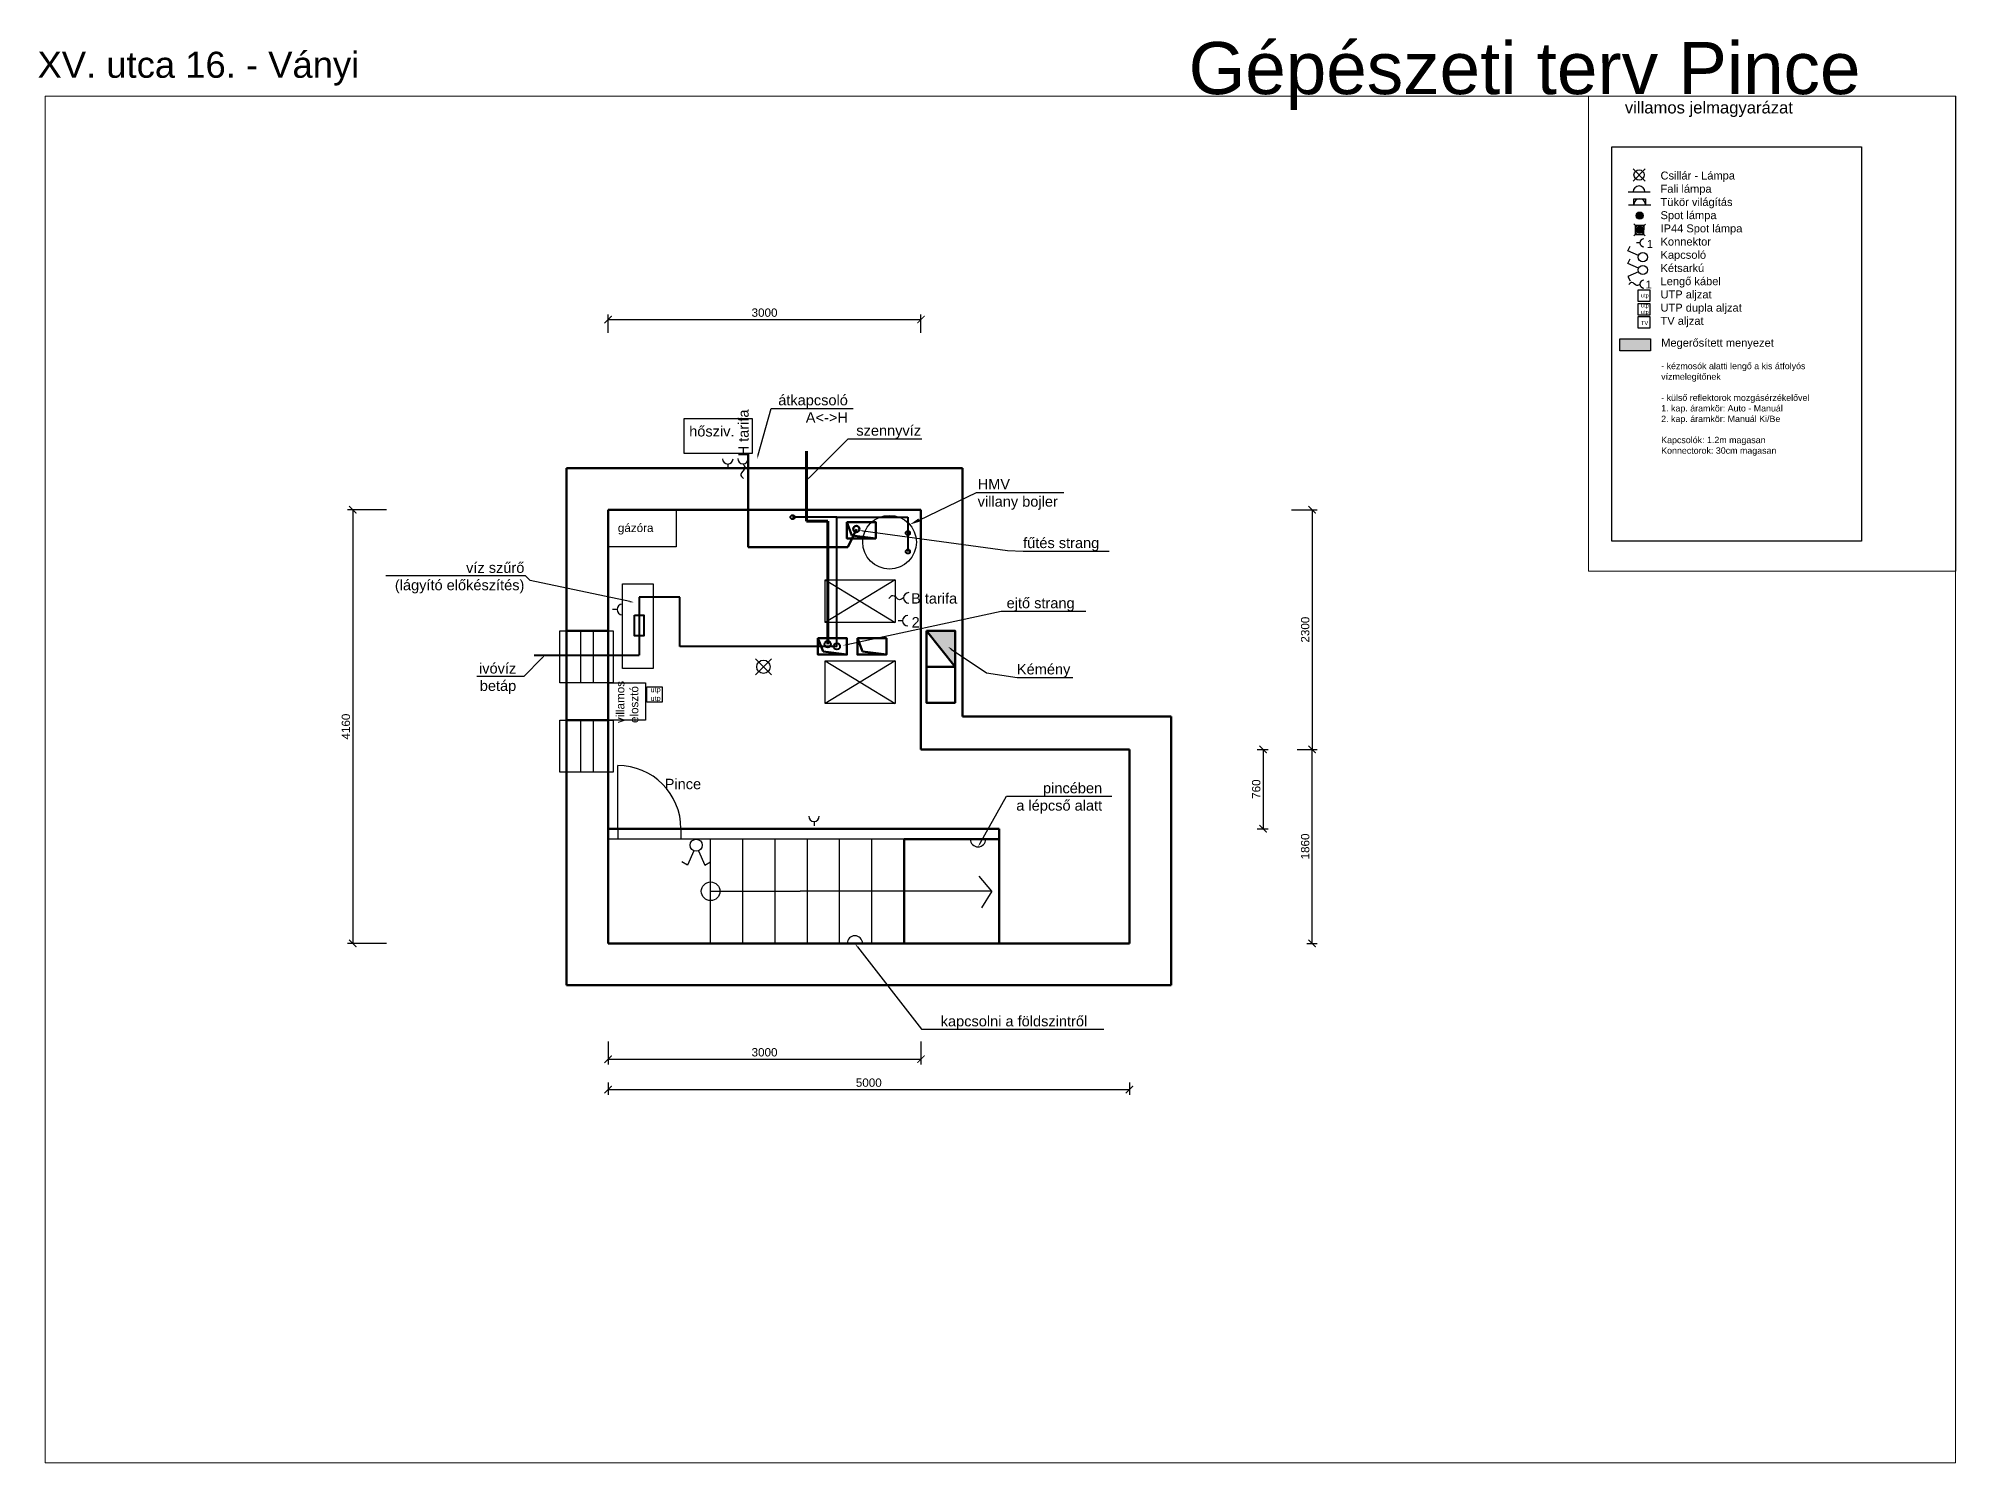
# Paper-space layout 'Gépészet - Pince' of a CAD drawing. Header units: metres. Extents: x 6 to 373, y 7 to 280.
# The model-space entities are those that its viewports show. They can reach past a viewport. Long polylines and large blocks are cut down to what shows.
import ezdxf
from ezdxf import colors
from ezdxf.entities.mleader import LeaderData, LeaderLine
from ezdxf.math import Vec2, Vec3

# ---------------------------------------------------------------- set-up
doc = ezdxf.new("R2010")
doc.units = ezdxf.units.M
doc.header["$LTSCALE"] = 0.001
doc.linetypes.add('DASHED', pattern=[19.05, 12.7, -6.35])
for name, color, linetype, lineweight in [('ajtók', 7, 'Continuous', 25), ('fűtés - nyomó', 3, 'Continuous', 50), ('gépészet - víz', 5, 'Continuous', 40), ('külső fal', 7, 'Continuous', 50), ('külső fal - sz', 7, 'DASHED', 50)]:
    doc.layers.add(name, color=color, linetype=linetype, lineweight=lineweight)
for name, color, linetype in [('fűtés', 8, 'Continuous'), ('gépészet - kapcsolók', 4, 'Continuous'), ('gépészet - villany', 6, 'Continuous'), ('gépészet - víz - műtárgy', 252, 'Continuous'), ('lépcső', 170, 'Continuous'), ('Méret', 7, 'Continuous'), ('újfal', 1, 'Continuous'), ('újfal - gipszkarton', 1, 'Continuous')]:
    doc.layers.add(name, color=color, linetype=linetype)
doc.layers.add('gépészet - víz - csatorna', color=7, linetype='Continuous', lineweight=40, true_color=0x985223)
doc.styles.add('dada', font='arial.ttf', dxfattribs={"height": 80})
doc.dimstyles.new('kicsi folyamatos', dxfattribs={"dimscale": 100, "dimtxt": 1, "dimasz": 0.7, "dimexe": 0.5, "dimexo": 0, "dimgap": 0.25, "dimtad": 1, "dimtxsty": 'dada', "dimblk1": 'ARCHTICK', "dimblk2": 'ARCHTICK', "dimsah": 1, "dimcen": 2.5, "dimadec": 0, "dimazin": 0, "dimtfac": 1, "dimtmove": 0, "dimatfit": 3, "dimldrblk": 'ARCHTICK', "dimfxl": 1, "dimarcsym": 0})

# ---------------------------------------------------------------- blocks, each defined once
blk = doc.blocks.new('Csillar')
at = {"layer": 'gépészet - villany', "ltscale": 10000}
for p, q in [((-76, 76), (76, -76)), ((-76, -76), (76, 76))]:
    blk.add_line(p, q, dxfattribs=at)
blk.add_circle((0, 0), 64.4, dxfattribs=at)
blk = doc.blocks.new('Fali lámpa')
at = {"layer": 'gépészet - villany', "ltscale": 10000}
blk.add_line((-139, 0), (139, 0), dxfattribs=at)
blk.add_arc((0, 0), 73.7, 0, 180, dxfattribs=at)
blk = doc.blocks.new('Lámpa_Tükörvilágítás')
at = {"layer": 'gépészet - villany', "ltscale": 10000}
for p, q in [((-74, 0), (-74, 74)), ((-74, 74), (74, 74)), ((74, 74), (74, 0))]:
    blk.add_line(p, q, dxfattribs=at)
blk.add_blockref('Fali lámpa', (0, 0), dxfattribs=at)
blk = doc.blocks.new('Lámpa_Spot')
at = {"layer": 'gépészet - villany', "ltscale": 10000}
blk.add_hatch(color=256, dxfattribs=at).paths.add_polyline_path([(45, 0, 1), (-45, 0, 1)])
blk.add_circle((0, 0), 45.2, dxfattribs=at)
blk = doc.blocks.new('Lámpa_Spot_IP44')
at = {"layer": 'gépészet - villany', "ltscale": 10000}
for p, q in [((73, 73), (-73, -73)), ((-72, 75), (72, -75)), ((56, 56), (-55, 57)), ((-55, 57), (-55, -57)), ((55, -57), (56, 56)), ((-55, -57), (55, -57))]:
    blk.add_line(p, q, dxfattribs=at)
blk.add_blockref('Lámpa_Spot', (1, 1), dxfattribs=at)
blk = doc.blocks.new('Villany - kapcsoló')
at = {"layer": 'gépészet - kapcsolók', "ltscale": 10000}
for p, q in [((-249, 84), (-218, 140)), ((-111, 25), (-249, 84))]:
    blk.add_line(p, q, dxfattribs=at)
blk.add_circle((-58, 2), 57.8, dxfattribs=at)
blk = doc.blocks.new('Villany - kapcsoló 2 sarkú')
at = {"layer": 'gépészet - kapcsolók', "ltscale": 10000}
for p, q in [((-249, 84), (-218, 139)), ((-111, 24), (-249, 84)), ((-111, -22), (-249, -82)), ((-249, -82), (-218, -137))]:
    blk.add_line(p, q, dxfattribs=at)
blk.add_circle((-58, 1), 57.8, dxfattribs=at)
blk = doc.blocks.new('Villany - konector lengő')
at = {"layer": 'gépészet - kapcsolók', "ltscale": 10000}
blk.add_arc((0, 0), 50.5, 90, 270, dxfattribs=at)
blk.add_spline([(-51, 0), (-89, -18), (-153, 21), (-192, -6)], degree=3, dxfattribs=at)
at = {"layer": 'gépészet - villany', "ltscale": 10000, "style": 'dada'}
blk.add_attdef('DARAB', (21, -55), '', height=100, dxfattribs=at)
blk = doc.blocks.new('Villany - konector')
at = {"layer": 'gépészet - kapcsolók', "ltscale": 10000}
blk.add_line((-51, 0), (-94, 0), dxfattribs=at)
blk.add_arc((0, 0), 50.5, 90, 270, dxfattribs=at)
at = {"layer": 'gépészet - villany', "ltscale": 10000, "style": 'dada'}
blk.add_attdef('DARAB', (36, -65), '', height=100, dxfattribs=at)
blk = doc.blocks.new('Villany - TV')
at = {"layer": 'gépészet - kapcsolók', "ltscale": 10000}
blk.add_lwpolyline([(-148, 0), (0, 0), (0, -148), (-148, -148)], close=True, dxfattribs=at)
at = {"layer": 'gépészet - kapcsolók', "ltscale": 10000, "insert": (-111, -56), "char_height": 50, "width": 107.62, "attachment_point": 1, "style": 'dada'}
blk.add_mtext('TV', dxfattribs=at)
blk = doc.blocks.new('Villany - UTP')
at = {"layer": 'gépészet - kapcsolók', "ltscale": 10000}
blk.add_lwpolyline([(-148, 0), (0, 0), (0, -148), (-148, -148)], close=True, dxfattribs=at)
at = {"layer": 'gépészet - kapcsolók', "ltscale": 10000, "insert": (-111, -44), "char_height": 50, "width": 107.62, "attachment_point": 1, "style": 'dada'}
blk.add_mtext('utp', dxfattribs=at)
blk = doc.blocks.new('Villany - UTP dupla')
at = {"layer": 'gépészet - kapcsolók', "ltscale": 10000}
blk.add_lwpolyline([(-148, 0), (0, 0), (0, -148), (-148, -148)], close=True, dxfattribs=at)
at = {"layer": 'gépészet - kapcsolók', "ltscale": 10000, "insert": (-111, -1), "char_height": 50, "width": 107.62, "attachment_point": 1, "style": 'dada'}
blk.add_mtext('utp\\Putp', dxfattribs=at)
blk = doc.blocks.new('_ArchTick')
at = {"color": 0, "linetype": 'ByBlock', "const_width": 0.15}
blk.add_lwpolyline([(-0.5, -0.5), (0.5, 0.5)], dxfattribs=at)
blk = doc.blocks.new('*D310')
at = {"layer": 'Defpoints', "color": 0, "ltscale": 10000}
for p in [(-696, 88440), (-1018, 84280), (-696, 84280)]:
    blk.add_point(p, dxfattribs=at)
at = {"layer": 'Méret', "color": 0, "lineweight": -2, "ltscale": 10000}
for p, q in [((-696, 88440), (-1068, 88440)), ((-1018, 88440), (-1018, 84280)), ((-696, 84280), (-1068, 84280))]:
    blk.add_line(p, q, dxfattribs=at)
at = {"layer": 'Méret', "color": 0, "lineweight": -2, "ltscale": 10000, "xscale": 70, "yscale": 70, "zscale": 70}
for p, rotation in [((-1018, 88440), 90), ((-1018, 84280), 270)]:
    blk.add_blockref('_ArchTick', p, dxfattribs=dict(at, rotation=rotation))
at = {"layer": 'Méret', "color": 0, "ltscale": 10000, "insert": (-1084, 86360), "char_height": 80, "attachment_point": 5, "rotation": 90, "style": 'dada'}
blk.add_mtext('4160', dxfattribs=at)
blk = doc.blocks.new('*D311')
at = {"layer": 'Defpoints', "color": 0, "ltscale": 10000}
for p in [(1431, 90138), (4431, 90265), (4431, 90138)]:
    blk.add_point(p, dxfattribs=at)
at = {"layer": 'Méret', "color": 0, "lineweight": -2, "ltscale": 10000}
for p, q in [((1431, 90138), (1431, 90315)), ((4431, 90138), (4431, 90315)), ((1431, 90265), (4431, 90265))]:
    blk.add_line(p, q, dxfattribs=at)
at = {"layer": 'Méret', "color": 0, "lineweight": -2, "ltscale": 10000, "xscale": 70, "yscale": 70, "zscale": 70, "rotation": 180}
blk.add_blockref('_ArchTick', (1431, 90265), dxfattribs=at)
at = {"layer": 'Méret', "color": 0, "lineweight": -2, "ltscale": 10000, "xscale": 70, "yscale": 70, "zscale": 70}
blk.add_blockref('_ArchTick', (4431, 90265), dxfattribs=at)
at = {"layer": 'Méret', "color": 0, "ltscale": 10000, "insert": (2931, 90331), "char_height": 80, "attachment_point": 5, "style": 'dada'}
blk.add_mtext('3000', dxfattribs=at)
blk = doc.blocks.new('*D312')
at = {"layer": 'Defpoints', "color": 0, "ltscale": 10000}
for p in [(7984, 88440), (8040, 86140), (8183, 86140)]:
    blk.add_point(p, dxfattribs=at)
at = {"layer": 'Méret', "color": 0, "lineweight": -2, "ltscale": 10000}
for p, q in [((7984, 88440), (8233, 88440)), ((8183, 88440), (8183, 86140)), ((8040, 86140), (8233, 86140))]:
    blk.add_line(p, q, dxfattribs=at)
at = {"layer": 'Méret', "color": 0, "lineweight": -2, "ltscale": 10000, "xscale": 70, "yscale": 70, "zscale": 70}
for p, rotation in [((8183, 88440), 90), ((8183, 86140), 270)]:
    blk.add_blockref('_ArchTick', p, dxfattribs=dict(at, rotation=rotation))
at = {"layer": 'Méret', "color": 0, "ltscale": 10000, "insert": (8117, 87290), "char_height": 80, "attachment_point": 5, "rotation": 90, "style": 'dada'}
blk.add_mtext('2300', dxfattribs=at)
blk = doc.blocks.new('*D313')
at = {"layer": 'Defpoints', "color": 0, "ltscale": 10000}
for p in [(8040, 86140), (8183, 86140), (8133, 84280)]:
    blk.add_point(p, dxfattribs=at)
at = {"layer": 'Méret', "color": 0, "lineweight": -2, "ltscale": 10000}
for p, q in [((8040, 86140), (8233, 86140)), ((8183, 84280), (8183, 86140)), ((8133, 84280), (8233, 84280))]:
    blk.add_line(p, q, dxfattribs=at)
at = {"layer": 'Méret', "color": 0, "lineweight": -2, "ltscale": 10000, "xscale": 70, "yscale": 70, "zscale": 70}
for p, rotation in [((8183, 86140), 90), ((8183, 84280), 270)]:
    blk.add_blockref('_ArchTick', p, dxfattribs=dict(at, rotation=rotation))
at = {"layer": 'Méret', "color": 0, "ltscale": 10000, "insert": (8117, 85210), "char_height": 80, "attachment_point": 5, "rotation": 90, "style": 'dada'}
blk.add_mtext('1860', dxfattribs=at)
blk = doc.blocks.new('*D314')
at = {"layer": 'Defpoints', "color": 0, "ltscale": 10000}
for p in [(7655, 86140), (7655, 85380), (7713, 85380)]:
    blk.add_point(p, dxfattribs=at)
at = {"layer": 'Méret', "color": 0, "lineweight": -2, "ltscale": 10000}
for p, q in [((7655, 86140), (7763, 86140)), ((7713, 86140), (7713, 85380)), ((7655, 85380), (7763, 85380))]:
    blk.add_line(p, q, dxfattribs=at)
at = {"layer": 'Méret', "color": 0, "lineweight": -2, "ltscale": 10000, "xscale": 70, "yscale": 70, "zscale": 70}
for p, rotation in [((7713, 86140), 90), ((7713, 85380), 270)]:
    blk.add_blockref('_ArchTick', p, dxfattribs=dict(at, rotation=rotation))
at = {"layer": 'Méret', "color": 0, "ltscale": 10000, "insert": (7647, 85760), "char_height": 80, "attachment_point": 5, "rotation": 90, "style": 'dada'}
blk.add_mtext('760', dxfattribs=at)
blk = doc.blocks.new('*D315')
at = {"layer": 'Defpoints', "color": 0, "ltscale": 10000}
for p in [(1431, 82944), (6431, 82944), (6431, 82878)]:
    blk.add_point(p, dxfattribs=at)
at = {"layer": 'Méret', "color": 0, "lineweight": -2, "ltscale": 10000}
for p, q in [((1431, 82944), (1431, 82828)), ((6431, 82944), (6431, 82828)), ((1431, 82878), (6431, 82878))]:
    blk.add_line(p, q, dxfattribs=at)
at = {"layer": 'Méret', "color": 0, "lineweight": -2, "ltscale": 10000, "xscale": 70, "yscale": 70, "zscale": 70, "rotation": 180}
blk.add_blockref('_ArchTick', (1431, 82878), dxfattribs=at)
at = {"layer": 'Méret', "color": 0, "lineweight": -2, "ltscale": 10000, "xscale": 70, "yscale": 70, "zscale": 70}
blk.add_blockref('_ArchTick', (6431, 82878), dxfattribs=at)
at = {"layer": 'Méret', "color": 0, "ltscale": 10000, "insert": (3931, 82944), "char_height": 80, "attachment_point": 5, "style": 'dada'}
blk.add_mtext('5000', dxfattribs=at)
blk = doc.blocks.new('*D316')
at = {"layer": 'Defpoints', "color": 0, "ltscale": 10000}
for p in [(1431, 83339), (4431, 83339), (4431, 83169)]:
    blk.add_point(p, dxfattribs=at)
at = {"layer": 'Méret', "color": 0, "lineweight": -2, "ltscale": 10000}
for p, q in [((1431, 83339), (1431, 83119)), ((4431, 83339), (4431, 83119)), ((1431, 83169), (4431, 83169))]:
    blk.add_line(p, q, dxfattribs=at)
at = {"layer": 'Méret', "color": 0, "lineweight": -2, "ltscale": 10000, "xscale": 70, "yscale": 70, "zscale": 70, "rotation": 180}
blk.add_blockref('_ArchTick', (1431, 83169), dxfattribs=at)
at = {"layer": 'Méret', "color": 0, "lineweight": -2, "ltscale": 10000, "xscale": 70, "yscale": 70, "zscale": 70}
blk.add_blockref('_ArchTick', (4431, 83169), dxfattribs=at)
at = {"layer": 'Méret', "color": 0, "ltscale": 10000, "insert": (2931, 83235), "char_height": 80, "attachment_point": 5, "style": 'dada'}
blk.add_mtext('3000', dxfattribs=at)

msp = doc.modelspace()

# ---------------------------------------------------------------- hatches: boundary and pattern name
at = {"layer": 'külső fal', "ltscale": 10000}
msp.add_hatch(color=256, dxfattribs=at).paths.add_polyline_path([(4758.526, 86934.383), (4758.526, 87063.827), (4758.526, 87279.627), (4484.18, 87279.627)])
at = {"layer": 'Méret', "ltscale": 10000, "true_color": 0xd7f6fd}
msp.add_hatch(color=7, dxfattribs=at).paths.add_polyline_path([(-4191.512, 28704.504), (-4191.512, 28553.329), (-3805.176, 28553.329), (-3805.176, 28704.504)])

# ---------------------------------------------------------------- linework, layer by layer
at = {"layer": 'ajtók', "ltscale": 10000}
for p, q in [((1522.818, 85379.815), (1522.818, 85986.469)), ((1522.818, 85379.815), (1522.818, 85279.815)), ((2129.472, 85379.815), (2129.472, 85279.815))]:
    msp.add_line(p, q, dxfattribs=at)
for points in [[(968.475, 86779.483), (968.475, 87279.483), (1478.34, 87279.483), (1478.34, 86779.483)], [(968.475, 85923.214), (968.475, 86423.214), (1478.34, 86423.214), (1478.34, 85923.214)]]:
    msp.add_lwpolyline(points, close=True, dxfattribs=at)
for points in [[(1168.593, 86779.483), (1168.593, 87279.483), (1288.093, 87279.483), (1288.093, 86779.483)], [(1168.593, 85923.214), (1168.593, 86423.214), (1288.093, 86423.214), (1288.093, 85923.214)]]:
    msp.add_lwpolyline(points, dxfattribs=at)
msp.add_arc((1522.818, 85379.815), 606.654, 0, 90, dxfattribs=at)
at = {"layer": 'fűtés', "ltscale": 10000}
msp.add_lwpolyline([(2156.841, 88981.667), (2816.932, 88981.667), (2816.932, 89311.712), (2156.841, 89311.712)], close=True, dxfattribs=at)
at = {"layer": 'fűtés - nyomó', "ltscale": 10000}
for p, q in [((2773.49, 88981.667), (2773.49, 88082.819)), ((3731.045, 88082.819), (3812.652, 88255.572)), ((2773.49, 88082.819), (3731.045, 88082.819))]:
    msp.add_line(p, q, dxfattribs=at)
msp.add_circle((3812.652, 88255.572), 30, dxfattribs=at)
at = {"layer": 'gépészet - villany', "ltscale": 10000}
for points in [[(1431.162, 86779.483), (1789.036, 86779.483), (1789.036, 86423.214), (1431.162, 86423.214)], [(-4293.911, 31125.352), (-1144.263, 31125.352), (-1144.263, 26151.222), (-4293.911, 26151.222)]]:
    msp.add_lwpolyline(points, close=True, dxfattribs=at)
at = {"layer": 'gépészet - víz', "ltscale": 10000}
for p, q in [((3624.083, 88369.207), (3199.96, 88369.207)), ((3624.083, 87128.84), (3624.083, 88369.207)), ((3624.083, 88369.207), (4306.17, 88369.207)), ((4306.17, 88369.207), (4306.17, 88216.024)), ((2117.91, 87602.084), (1729.384, 87602.084)), ((1729.384, 87602.084), (1729.384, 87046.791)), ((2117.91, 87128.84), (2117.91, 87602.084)), ((721.466, 87046.791), (1729.384, 87046.791)), ((3624.083, 87128.84), (2117.91, 87128.84))]:
    msp.add_line(p, q, dxfattribs=at)
at = {"layer": 'gépészet - víz', "color": 1, "ltscale": 10000}
msp.add_line((4306.17, 88216.024), (4306.17, 88039.474), dxfattribs=at)
at = {"layer": 'gépészet - víz', "ltscale": 10000}
msp.add_lwpolyline([(1684.648, 87429.529), (1774.121, 87429.529), (1774.121, 87231.409), (1684.648, 87231.409)], close=True, dxfattribs=at)
for centre, radius in [((3199.96, 88369.207), 20), ((4306.17, 88216.024), 20), ((3624.083, 87128.84), 30)]:
    msp.add_circle(centre, radius, dxfattribs=at)
at = {"layer": 'gépészet - víz', "color": 1, "ltscale": 10000}
msp.add_circle((4306.17, 88039.474), 20, dxfattribs=at)
at = {"layer": 'gépészet - víz - csatorna', "lineweight": 70, "ltscale": 10000}
for p, q in [((3333.824, 89002.384), (3333.824, 88329.815)), ((3333.824, 88329.815), (3536.932, 88329.815)), ((3536.932, 87150.359), (3536.932, 88329.815))]:
    msp.add_line(p, q, dxfattribs=at)
at = {"layer": 'gépészet - víz - csatorna', "ltscale": 10000}
msp.add_circle((3536.932, 87150.359), 30, dxfattribs=at)
at = {"layer": 'gépészet - víz - műtárgy', "ltscale": 10000}
for p, q in [((3511.882, 87768.876), (4184.849, 87357.619)), ((4184.849, 87768.876), (3511.882, 87357.619)), ((3511.882, 86992.439), (4184.849, 86581.182)), ((4184.849, 86992.439), (3511.882, 86581.182))]:
    msp.add_line(p, q, dxfattribs=at)
for points in [[(1431.162, 88439.815), (2083.598, 88439.815), (2083.598, 88085.107), (1431.162, 88085.107)], [(1567.497, 87729.181), (1862.874, 87729.181), (1862.874, 86916.558), (1567.497, 86916.558)], [(3511.882, 87768.876), (4184.849, 87768.876), (4184.849, 87357.619), (3511.882, 87357.619)], [(3511.882, 86992.439), (4184.849, 86992.439), (4184.849, 86581.182), (3511.882, 86581.182)]]:
    msp.add_lwpolyline(points, close=True, dxfattribs=at)
msp.add_circle((4130.403, 88129.167), 257.5, dxfattribs=at)
at = {"layer": 'külső fal'}
for p, q in [((1031.162, 88439.815), (1031.162, 88839.815)), ((1031.162, 88839.815), (4831.162, 88839.815)), ((1031.162, 88439.815), (1031.162, 88839.815)), ((4831.162, 88839.815), (4831.162, 86457.315)), ((1031.162, 83879.815), (1031.162, 88439.815)), ((1431.162, 86439.815), (1431.162, 88439.815)), ((1431.162, 88439.815), (3331.162, 88439.815)), ((1431.162, 88439.815), (1431.162, 84279.815)), ((4431.162, 88439.815), (1431.162, 88439.815)), ((4831.162, 86457.315), (6831.162, 86457.315)), ((4431.162, 86139.815), (6431.162, 86139.815)), ((6431.162, 86139.815), (4431.162, 86139.815)), ((6331.162, 84279.815), (1431.162, 84279.815)), ((2414.071, 84279.815), (5431.162, 84279.815)), ((2631.162, 84279.815), (2414.071, 84279.815)), ((6331.162, 84279.815), (6431.162, 84279.815)), ((6831.162, 83879.815), (1031.162, 83879.815))]:
    msp.add_line(p, q, dxfattribs=at)
at = {"layer": 'külső fal', "ltscale": 10000}
for p, q in [((3720.75, 88321.214), (3769.611, 88194.515)), ((4431.162, 88439.815), (4431.162, 86139.815)), ((3769.611, 88194.515), (3998.348, 88165.446)), ((1431.162, 87279.483), (1031.162, 87279.483)), ((3443.685, 87207.004), (3492.546, 87080.304)), ((3822.201, 87207.004), (3871.062, 87080.304)), ((4484.18, 87279.627), (4758.526, 86934.383)), ((3492.546, 87080.304), (3721.282, 87051.236)), ((3871.062, 87080.304), (4099.799, 87051.236)), ((4758.526, 86934.383), (4484.18, 86934.383)), ((6831.162, 86457.315), (6831.162, 83879.815)), ((1431.162, 86423.214), (1031.162, 86423.214)), ((6431.162, 86139.815), (6431.162, 84279.815)), ((5181.162, 85379.815), (1431.162, 85379.815)), ((5181.162, 85279.815), (5181.162, 85379.815)), ((4269.774, 84279.815), (4269.774, 85279.815)), ((4269.774, 85279.815), (5181.162, 85279.815))]:
    msp.add_line(p, q, dxfattribs=at)
at = {"layer": 'külső fal', "linetype": 'DASHED', "ltscale": 10000}
msp.add_line((5181.162, 85279.815), (5181.162, 84279.815), dxfattribs=at)
at = {"layer": 'külső fal', "ltscale": 10000}
for points in [[(3720.75, 88321.214), (3998.348, 88321.214), (3998.348, 88165.446), (3720.75, 88165.446)], [(3443.685, 87207.004), (3721.282, 87207.004), (3721.282, 87051.236), (3443.685, 87051.236)], [(3822.201, 87207.004), (4099.799, 87207.004), (4099.799, 87051.236), (3822.201, 87051.236)], [(4484.18, 87279.627), (4758.526, 87279.627), (4758.526, 86589.139), (4484.18, 86589.139)]]:
    msp.add_lwpolyline(points, close=True, dxfattribs=at)
at = {"layer": 'külső fal - sz', "ltscale": 10000}
for p, q in [((1031.162, 86779.483), (1031.162, 87279.483)), ((1431.162, 86779.483), (1431.162, 87279.483)), ((1031.162, 85923.214), (1031.162, 86423.214)), ((1431.162, 85923.214), (1431.162, 86423.214))]:
    msp.add_line(p, q, dxfattribs=at)
at = {"layer": 'külső fal - sz', "linetype": 'DASHED', "ltscale": 10000}
msp.add_line((1431.162, 84279.815), (2414.071, 84279.815), dxfattribs=at)
at = {"layer": 'lépcső'}
for p, q in [((5181.162, 85279.815), (1431.162, 85279.815)), ((1431.162, 85279.815), (1431.162, 84279.815)), ((2414.071, 84279.815), (2414.071, 85279.815)), ((2723.355, 84279.815), (2723.355, 85279.815)), ((3032.639, 84279.815), (3032.639, 85279.815)), ((3341.923, 84279.815), (3341.923, 85279.815)), ((3651.207, 84279.815), (3651.207, 85279.815)), ((3960.49, 84279.815), (3960.49, 85279.815)), ((4269.774, 84279.815), (4269.774, 85279.815)), ((5110.273, 84779.815), (3271.266, 84779.815)), ((5110.273, 84779.815), (4988.178, 84924.825)), ((5110.273, 84779.815), (5012.893, 84620.005)), ((5181.162, 84279.815), (2414.071, 84279.815))]:
    msp.add_line(p, q, dxfattribs=at)
at = {"layer": 'lépcső', "ltscale": 10000}
for p, q in [((2414.071, 84779.815), (3271.266, 84779.815)), ((2414.071, 84279.815), (1431.162, 84279.815))]:
    msp.add_line(p, q, dxfattribs=at)
msp.add_circle((2414.071, 84779.815), 89.727, dxfattribs=at)
at = {"layer": 'újfal', "ltscale": 10000}
msp.add_lwpolyline([(-4191.512, 28704.504), (-3805.176, 28704.504), (-3805.176, 28553.329), (-4191.512, 28553.329)], close=True, dxfattribs=at)

# ---------------------------------------------------------------- block references
at = {"layer": 'gépészet - kapcsolók', "ltscale": 10000, "rotation": 90}
msp.add_blockref('Villany - konector', (3405.828, 85500.455), dxfattribs=at)
at = {"layer": 'gépészet - kapcsolók', "ltscale": 10000}
for name, p in [('Villany - kapcsoló', (-3842.858, 29731.664)), ('Villany - kapcsoló 2 sarkú', (-3842.843, 29571.985)), ('Villany - UTP', (-3812.178, 29320.763)), ('Villany - UTP dupla', (-3812.178, 29150.238)), ('Villany - TV', (-3812.178, 28984.801))]:
    msp.add_blockref(name, p, dxfattribs=at)
at = {"layer": 'gépészet - villany', "ltscale": 10000, "rotation": 90}
msp.add_blockref('Villany - konector lengő', (2724.141, 88930.904), dxfattribs=at).add_auto_attribs({'DARAB': 'H tarifa'})
at = {"layer": 'gépészet - villany', "ltscale": 10000}
for name, p, rotation in [('Villany - konector', (2578.552, 88928.938), 90), ('Villany - kapcsoló 2 sarkú', (2276.242, 85279.815), 89.99999999999999), ('Fali lámpa', (4978.62, 85279.815), 180)]:
    msp.add_blockref(name, p, dxfattribs=dict(at, rotation=rotation))
for name, p, values in [('Villany - konector lengő', (4315.174, 87594.944), {'DARAB': 'B tarifa'}), ('Villany - konector', (4305.369, 87375.611), {'DARAB': '2'}), ('Villany - konector', (-3886.66, 29915.31), {'DARAB': '1'}), ('Villany - konector lengő', (-3886.66, 29393.942), {'DARAB': '1'})]:
    msp.add_blockref(name, p, dxfattribs=at).add_auto_attribs(values)
for name, p in [('Villany - konector', (1567.497, 87483.445)), ('Csillar', (2920.378, 86933.552)), ('Villany - UTP dupla', (1948.708, 86741.01)), ('Fali lámpa', (3797.617, 84279.815)), ('Csillar', (-3948.709, 30771.019)), ('Fali lámpa', (-3948.709, 30558.374)), ('Lámpa_Spot_IP44', (-3941.805, 30077.664))]:
    msp.add_blockref(name, p, dxfattribs=at)
at = {"layer": 'külső fal', "ltscale": 10000}
for name, p in [('Lámpa_Tükörvilágítás', (-3941.035, 30396.295)), ('Lámpa_Spot', (-3941.035, 30258.16))]:
    msp.add_blockref(name, p, dxfattribs=at)

# ---------------------------------------------------------------- texts
at = {"ltscale": 10000, "insert": (1973.632, 85859.39), "char_height": 100, "width": 1968.071, "attachment_point": 1, "style": 'dada'}
msp.add_mtext('Pince', dxfattribs=at)
at = {"layer": 'gépészet - villany', "ltscale": 10000, "attachment_point": 1, "style": 'dada'}
for s, insert, char_height, width in [('hősziv.', (2208.344, 89243.059), 100, 520.89385), ('villamos jelmagyarázat', (-4126.982, 31697.421), 150, 2768.13503), ('- kézmosók alatti lengő a kis átfolyós vízmelegítőnek\\P\\P- külső reflektorok mozgásérzékelővel\\P1. kap. áramkör: Auto - Manuál\\P2. kap. áramkör: Manuál Ki/Be\\P\\PKapcsolók: 1.2m magasan\\PKonnectorok: 30cm magasan', (-3669.246, 28400.553), 80, 2369.33867)]:
    msp.add_mtext(s, dxfattribs=dict(at, insert=insert, char_height=char_height, width=width))
at = {"layer": 'gépészet - villany', "ltscale": 10000, "insert": (1507.007, 86394.146), "char_height": 80, "width": 261.9771, "attachment_point": 1, "rotation": 90, "style": 'dada'}
msp.add_mtext('villamos elosztó', dxfattribs=at)
at = {"layer": 'gépészet - víz - műtárgy', "ltscale": 10000, "insert": (1431.162, 88439.815), "char_height": 80, "width": 652.43603, "attachment_point": 1, "style": 'dada'}
msp.add_mtext('  \\P   gázóra', dxfattribs=at)
at = {"layer": 'Méret', "ltscale": 10000, "char_height": 100, "attachment_point": 1, "style": 'dada'}
for s, insert, width in [('Csillár - Lámpa\\PFali lámpa\\PTükör világítás\\PSpot lámpa\\PIP44 Spot lámpa\\PKonnektor\\PKapcsoló\\PKétsarkú\\PLengő kábel\\PUTP aljzat\\PUTP dupla aljzat\\PTV aljzat', (-3677.614, 30813.967), 1107.03707), ('Megerősített menyezet', (-3669.246, 28704.504), 1560.62516)]:
    msp.add_mtext(s, dxfattribs=dict(at, insert=insert, width=width))

# ---------------------------------------------------------------- dimensions: what is measured, and where the dimension line sits
at = {"layer": 'Méret', "ltscale": 10000}
for base, p1, p2, picture, middle in [((4431.162, 90264.685), (1431.162, 90137.833), (4431.162, 90137.833), '*D311', (2931.162, 90330.558)), ((4431.162, 83169.381), (1431.162, 83338.603), (4431.162, 83338.603), '*D316', (2931.162, 83235.255)), ((6431.162, 82877.944), (1431.162, 82943.753), (6431.162, 82943.753), '*D315', (3931.162, 82943.79))]:
    dim = msp.add_linear_dim(base=base, p1=p1, p2=p2, dimstyle='kicsi folyamatos', dxfattribs=at)
    dim.commit()
    dim.dimension.update_dxf_attribs({"geometry": picture, "text_midpoint": middle})
for base, p1, p2, picture, middle in [((-1017.733, 84279.815), (-696.374, 88439.815), (-696.374, 84279.815), '*D310', (-1083.578, 86359.815)), ((8183.272, 86139.815), (7983.542, 88439.815), (8039.506, 86139.815), '*D312', (8117.399, 87289.815)), ((7713.249, 85379.815), (7654.702, 86139.815), (7654.702, 85379.815), '*D314', (7647.404, 85759.815)), ((8183.272, 86139.815), (8132.531, 84279.815), (8039.506, 86139.815), '*D313', (8117.426, 85209.815))]:
    dim = msp.add_linear_dim(base=base, p1=p1, p2=p2, angle=90, dimstyle='kicsi folyamatos', dxfattribs=at)
    dim.commit()
    dim.dimension.update_dxf_attribs({"geometry": picture, "text_midpoint": middle})

# ---------------------------------------------------------------- leaders
at = {"layer": 'gépészet - villany', "ltscale": 10000}
ml = msp.add_multileader_mtext('Standard', dxfattribs=at)
ml.set_content('átkapcsoló\\PA<->H', color=256, style='dada')
ml.set_leader_properties()
ml.build(insert=Vec2(0, 0))
ml.multileader.update_dxf_attribs({"text_left_attachment_type": 6, "text_right_attachment_type": 6, "arrow_head_size": 40})
ctx = ml.context
ctx.base_point, ctx.char_height, ctx.arrow_head_size, ctx.plane_origin = Vec3(3070.661, 89412.791), 100, 40, Vec3(2859.228, 88927.326)
ctx.left_attachment, ctx.right_attachment, ctx.text_align_type = 6, 6, 2
notes = []
notes.append((ctx, [(0, (1, 1, 0), (3062.661, 89412.791), (1, 0), 8, [(0, [(2859.228, 88927.326), (2993.309, 89412.791)], 256, [])])]))
ctx.mtext.insert, ctx.mtext.alignment = Vec3(3730.301, 89542.396), 3
ml = msp.add_multileader_mtext('Standard', dxfattribs=at)
ml.set_content('pincében\\Pa lépcső alatt', color=256, style='dada')
ml.set_leader_properties()
ml.build(insert=Vec2(0, 0))
ml.multileader.update_dxf_attribs({"text_left_attachment_type": 6, "text_right_attachment_type": 6, "arrow_head_size": 40})
ctx = ml.context
ctx.base_point, ctx.char_height, ctx.arrow_head_size, ctx.plane_origin = Vec3(5350.098, 85692.703), 100, 40, Vec3(4978.62, 85206.138)
ctx.left_attachment, ctx.right_attachment, ctx.text_align_type = 6, 6, 2
notes.append((ctx, [(0, (1, 1, 0), (5342.098, 85692.703), (1, 0), 8, [(0, [(4978.62, 85206.138), (5251.94, 85692.703)], 256, [])])]))
ctx.mtext.insert, ctx.mtext.alignment = Vec3(6169.22, 85820.466), 3
ml = msp.add_multileader_mtext('Standard', dxfattribs=at)
ml.set_content('kapcsolni a földszintről', color=256, style='dada')
ml.set_leader_properties()
ml.build(insert=Vec2(0, 0))
ml.multileader.update_dxf_attribs({"text_left_attachment_type": 6, "text_right_attachment_type": 6, "arrow_head_size": 40})
ctx = ml.context
ctx.base_point, ctx.char_height, ctx.arrow_head_size, ctx.plane_origin = Vec3(4637.845, 83456.38), 100, 40, Vec3(3797.617, 84279.815)
ctx.left_attachment, ctx.right_attachment, ctx.text_align_type = 6, 6, 2
notes.append((ctx, [(0, (1, 1, 0), (4629.845, 83456.38), (1, 0), 8, [(0, [(3797.617, 84279.815), (4437.509, 83456.38)], 256, [])])]))
ctx.mtext.insert, ctx.mtext.alignment = Vec3(6026.203, 83584.142), 3
at = {"layer": 'Méret', "ltscale": 10000}
ml = msp.add_multileader_mtext('Standard', dxfattribs=at)
ml.set_content('szennyvíz', color=256, style='dada')
ml.set_leader_properties()
ml.build(insert=Vec2(0, 0))
ml.multileader.update_dxf_attribs({"text_left_attachment_type": 6, "text_right_attachment_type": 6, "arrow_head_size": 40})
ctx = ml.context
ctx.base_point, ctx.char_height, ctx.arrow_head_size, ctx.plane_origin = Vec3(3816.536, 89121.245), 100, 40, Vec3(3333.824, 88722.067)
ctx.left_attachment, ctx.right_attachment, ctx.text_align_type = 6, 6, 2
notes.append((ctx, [(0, (1, 1, 0), (3808.536, 89121.245), (1, 0), 8, [(0, [(3333.824, 88722.067), (3733.002, 89121.245)], 256, [])])]))
ctx.mtext.insert, ctx.mtext.alignment = Vec3(4432.383, 89250.645), 3
ml = msp.add_multileader_mtext('Standard', dxfattribs=at)
ml.set_content('HMV\\Pvillany bojler', color=256, style='dada')
ml.set_leader_properties()
ml.build(insert=Vec2(0, 0))
ml.multileader.update_dxf_attribs({"text_left_attachment_type": 6, "text_right_attachment_type": 6, "arrow_head_size": 100})
ctx = ml.context
ctx.base_point, ctx.char_height, ctx.arrow_head_size, ctx.plane_origin = Vec3(4973.38, 88606.89), 100, 100, Vec3(4201.023, 88174.862)
ctx.left_attachment, ctx.right_attachment = 6, 6
notes.append((ctx, [(0, (1, 1, 0), (4965.38, 88606.89), (1, 0), 8, [(0, [(4324.518, 88298.357)], 256, [])])]))
ctx.mtext.insert = Vec3(4975.38, 88736.29)
ml = msp.add_multileader_mtext('Standard', dxfattribs=at)
ml.set_content('fűtés strang', color=256, style='dada')
ml.set_leader_properties()
ml.build(insert=Vec2(0, 0))
ml.multileader.update_dxf_attribs({"text_left_attachment_type": 6, "text_right_attachment_type": 6, "arrow_head_size": 40})
ctx = ml.context
ctx.base_point, ctx.char_height, ctx.arrow_head_size, ctx.plane_origin = Vec3(5420.251, 88043.063), 100, 40, Vec3(3836.985, 88242.912)
ctx.left_attachment, ctx.right_attachment, ctx.text_align_type = 6, 6, 2
notes.append((ctx, [(0, (1, 1, 0), (5412.251, 88043.063), (1, 0), 8, [(0, [(3836.985, 88242.912), (5260.816, 88048.067)], 256, [])])]))
ctx.mtext.insert, ctx.mtext.alignment = Vec3(6141.555, 88172.462), 3
ml = msp.add_multileader_mtext('Standard', dxfattribs=at)
ml.set_content('víz szűrő\\P(lágyító előkészítés)', color=256, style='dada')
ml.set_leader_properties()
ml.build(insert=Vec2(0, 0))
ml.multileader.update_dxf_attribs({"text_left_attachment_type": 6, "text_right_attachment_type": 6, "arrow_head_size": 40})
ctx = ml.context
ctx.base_point, ctx.char_height, ctx.arrow_head_size, ctx.plane_origin = Vec3(-603.194, 87805.364), 100, 40, Vec3(1678.764, 87551.419)
ctx.left_attachment, ctx.right_attachment, ctx.text_align_type = 6, 6, 2
notes.append((ctx, [(0, (1, 1, 0), (637.591, 87805.364), (-1, 0), 8, [(0, [(1678.764, 87551.419), (682.032, 87760.924)], 256, [])])]))
ctx.mtext.insert, ctx.mtext.alignment = Vec3(627.591, 87934.764), 3
ml = msp.add_multileader_mtext('Standard', dxfattribs=at)
ml.set_content('ejtő strang', color=256, style='dada')
ml.set_leader_properties()
ml.build(insert=Vec2(0, 0))
ml.multileader.update_dxf_attribs({"text_left_attachment_type": 6, "text_right_attachment_type": 6, "arrow_head_size": 40})
ctx = ml.context
ctx.base_point, ctx.char_height, ctx.arrow_head_size, ctx.plane_origin = Vec3(5265.302, 87466.2), 100, 40, Vec3(3682.036, 87137.632)
ctx.left_attachment, ctx.right_attachment, ctx.text_align_type = 6, 6, 2
notes.append((ctx, [(0, (1, 1, 0), (5257.302, 87466.2), (1, 0), 8, [(0, [(3682.036, 87137.632), (5200.397, 87466.2)], 256, [])])]))
ctx.mtext.insert, ctx.mtext.alignment = Vec3(5905.16, 87595.599), 3
ml = msp.add_multileader_mtext('Standard', dxfattribs=at)
ml.set_content('ivóvíz\\Pbetáp', color=256, style='dada')
ml.set_leader_properties()
ml.build(insert=Vec2(0, 0))
ml.multileader.update_dxf_attribs({"text_left_attachment_type": 6, "text_right_attachment_type": 6, "arrow_head_size": 40})
ctx = ml.context
ctx.base_point, ctx.char_height, ctx.arrow_head_size, ctx.plane_origin = Vec3(202.719, 86841.215), 100, 40, Vec3(827.053, 87046.791)
ctx.left_attachment, ctx.right_attachment, ctx.text_align_type = 6, 6, 2
notes.append((ctx, [(0, (1, 1, 0), (559.535, 86841.215), (-1, 0), 8, [(0, [(827.053, 87046.791), (621.477, 86841.215)], 256, [])])]))
ctx.mtext.insert, ctx.mtext.alignment = Vec3(549.535, 86968.978), 3
ml = msp.add_multileader_mtext('Standard', dxfattribs=at)
ml.set_content('Kémény', color=256, style='dada')
ml.set_leader_properties()
ml.build(insert=Vec2(0, 0))
ml.multileader.update_dxf_attribs({"text_left_attachment_type": 6, "text_right_attachment_type": 6, "arrow_head_size": 40})
ctx = ml.context
ctx.base_point, ctx.char_height, ctx.arrow_head_size, ctx.plane_origin = Vec3(5361.095, 86831.019), 100, 40, Vec3(4621.353, 86750.242)
ctx.left_attachment, ctx.right_attachment, ctx.text_align_type = 6, 6, 2
notes.append((ctx, [(0, (1, 1, 0), (5353.095, 86831.019), (1, 0), 8, [(0, [(4688.984, 87126.471), (5059.201, 86875.578)], 256, [])])]))
ctx.mtext.insert, ctx.mtext.alignment = Vec3(5864.119, 86960.419), 3
for ctx, leaders in notes:
    for number, flags, end, landing, length, lines in leaders:
        leader = LeaderData()
        leader.index, (leader.has_last_leader_line, leader.has_dogleg_vector, leader.attachment_direction) = number, flags
        leader.last_leader_point, leader.dogleg_vector, leader.dogleg_length = Vec3(end), Vec3(landing), length
        for number, points, colour, breaks in lines:
            line = LeaderLine()
            line.index, line.vertices, line.color, line.breaks = number, Vec3.list(points), colors.encode_raw_color(colour), breaks
            leader.lines.append(line)
        ctx.leaders.append(leader)

psp = doc.layouts.new('Gépészet - Pince')

# ---------------------------------------------------------------- texts
at = {"layer": 'újfal - gipszkarton', "ltscale": 10000, "attachment_point": 1, "style": 'dada'}
for s, insert, char_height, width in [('Gépészeti terv Pince', (226.32, 279.3), 10, 189.2242), ('XV. utca 16. - Ványi', (5.5, 277.44), 5, 135.4879)]:
    psp.add_mtext(s, dxfattribs=dict(at, insert=insert, char_height=char_height, width=width))

# ---------------------------------------------------------------- viewports
at = {"layer": '0', "ltscale": 10000}
psp.add_viewport(center=(190.21, 137.8), size=(366.49, 262.1613), view_center_point=(5193.346, 85852.384), view_height=13108.06396, dxfattribs=at)
at = {"layer": 'Defpoints', "ltscale": 10000}
psp.add_viewport(center=(338.25, 223.32), size=(70.42, 91.124), view_center_point=(-2269.635, 28767.144), view_height=5992.882, status=3, dxfattribs=at)

doc.saveas('drawing.dxf')
